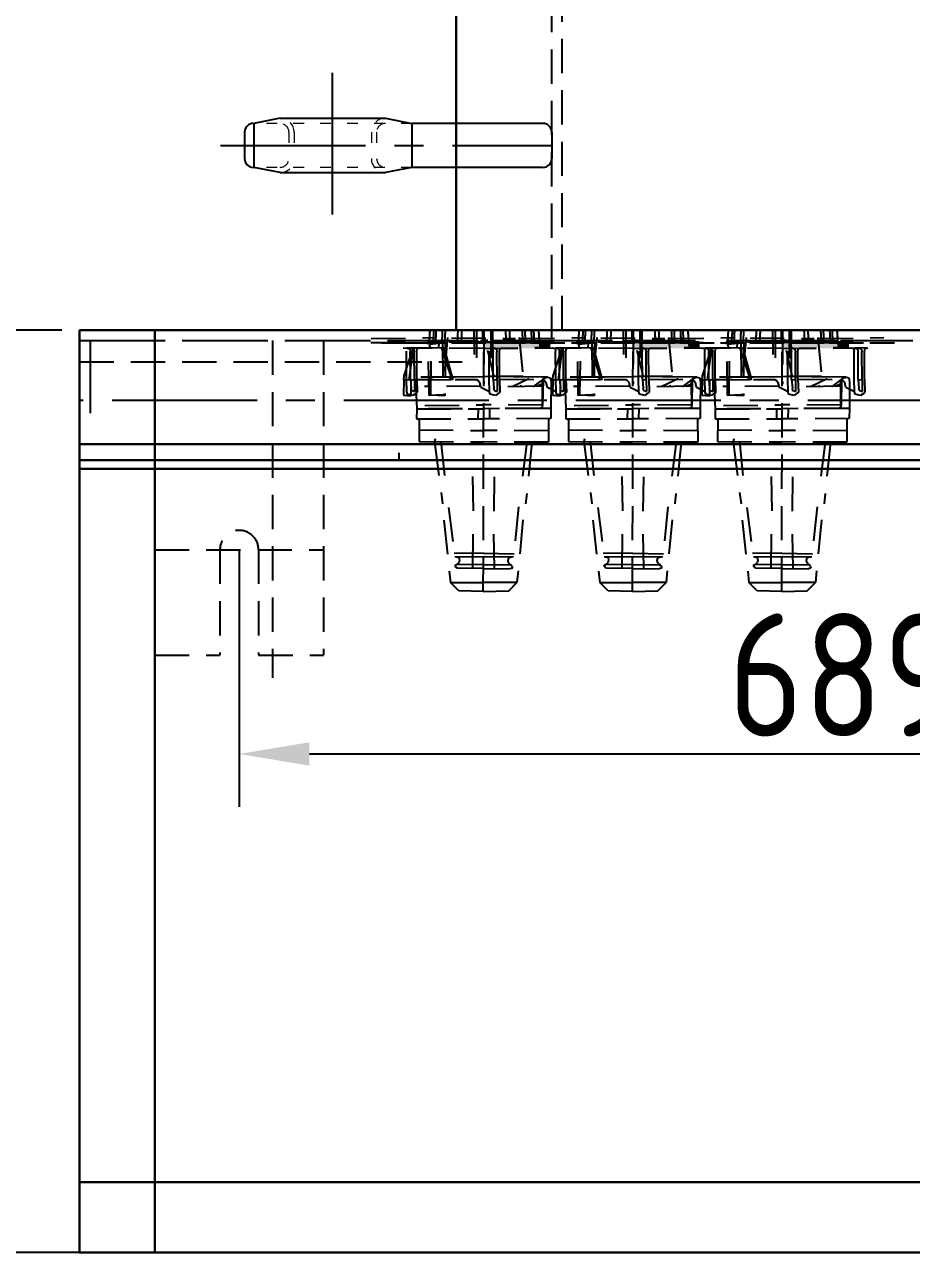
# Model space of a CAD drawing. Header units: millimetres. Extents: x 116956 to 138384, y -169944 to -162492.
# Drawn here: x 118093 to 118598, y -168899 to -168200 of the extents above; entities that cross this region are included whole.
import ezdxf

# ---------------------------------------------------------------- set-up
doc = ezdxf.new("R2010")
doc.units = ezdxf.units.MM
doc.header["$LTSCALE"] = 13
for name, pattern in [('ACAD_ISO03W100', [1.18, 0.47, -0.71]), ('CENTERX2', [101.6, 63.5, -12.7, 12.7, -12.7]), ('DASHED', [0.75, 0.5, -0.25]), ('HIDDEN', [9.525, 6.35, -3.175])]:
    doc.linetypes.add(name, pattern=pattern)
for name, color, linetype in [('1', 4, 'Continuous'), ('粗实线', 4, 'Continuous'), ('细实线', 2, 'Continuous'), ('虚线', 6, 'HIDDEN'), ('铁心虚线', 1, 'DASHED')]:
    doc.layers.add(name, color=color, linetype=linetype)
doc.layers.add('标注、文本', color=3, linetype='Continuous', lineweight=25)
doc.styles.get("Standard").update_dxf_attribs({"font": 'gbenor.shx', "bigfont": 'gbcbig.shx'})
doc.dimstyles.new('1-15', dxfattribs={"dimscale": 20, "dimtxt": 3.5, "dimasz": 2, "dimexe": 1.5, "dimexo": 0.5, "dimgap": 0.5, "dimtad": 1, "dimtoh": 1, "dimdec": 1, "dimdsep": 46, "dimtxsty": 'Standard', "dimcen": 2.5, "dimclrd": 3, "dimclre": 3, "dimclrt": 3, "dimadec": 0, "dimazin": 2, "dimtfac": 1, "dimtdec": 1, "dimtmove": 0, "dimatfit": 2, "dimfxl": 1, "dimarcsym": 0})

# ---------------------------------------------------------------- blocks, each defined once
blk = doc.blocks.new('*D1130')
at = {"layer": 'Defpoints', "color": 0, "transparency": 16777216}
for p in [(118026.6, -168373.74), (118123.94, -168373.74), (118123.94, -168898.74)]:
    blk.add_point(p, dxfattribs=at)
at = {"layer": '标注、文本', "color": 3, "lineweight": -2, "transparency": 16777216}
for p, q in [((118113.94, -168373.74), (117996.6, -168373.74)), ((118026.6, -168858.74), (118026.6, -168413.74)), ((118113.94, -168898.74), (117996.6, -168898.74))]:
    blk.add_line(p, q, dxfattribs=at)
at = {"layer": '标注、文本', "color": 3, "transparency": 16777216}
for points in [[(118019.94, -168413.74), (118033.27, -168413.74), (118026.6, -168373.74)], [(118019.94, -168858.74), (118033.27, -168858.74), (118026.6, -168898.74)]]:
    blk.add_solid(points, dxfattribs=at)
at = {"layer": '标注、文本', "color": 3, "transparency": 16777216, "insert": (117981.6, -168636.24), "char_height": 70, "attachment_point": 5, "rotation": 90}
blk.add_mtext('525', dxfattribs=at)
blk = doc.blocks.new('*D1135')
at = {"layer": 'Defpoints', "color": 0, "transparency": 16777216}
for p in [(118338.44, -167680.74), (117919.84, -168898.74), (118348.44, -168898.74)]:
    blk.add_point(p, dxfattribs=at)
at = {"layer": '标注、文本', "color": 3, "lineweight": -2, "transparency": 16777216}
for p, q in [((118328.44, -167680.74), (117889.84, -167680.74)), ((117919.84, -167720.74), (117919.84, -168858.74)), ((118338.44, -168898.74), (117889.84, -168898.74))]:
    blk.add_line(p, q, dxfattribs=at)
at = {"layer": '标注、文本', "color": 3, "transparency": 16777216}
for points in [[(117913.17, -167720.74), (117926.5, -167720.74), (117919.84, -167680.74)], [(117913.17, -168858.74), (117926.5, -168858.74), (117919.84, -168898.74)]]:
    blk.add_solid(points, dxfattribs=at)
at = {"layer": '标注、文本', "color": 3, "transparency": 16777216, "insert": (117874.84, -168289.74), "char_height": 70, "attachment_point": 5, "rotation": 90}
blk.add_mtext('1218', dxfattribs=at)
blk = doc.blocks.new('*D1137')
at = {"layer": 'Defpoints', "color": 0, "transparency": 16777216}
for p in [(118214.94, -168498.74), (118903.94, -168498.74), (118903.94, -168615.02)]:
    blk.add_point(p, dxfattribs=at)
at = {"layer": '标注、文本', "color": 3, "lineweight": -2, "transparency": 16777216}
for p, q in [((118214.94, -168508.74), (118214.94, -168645.02)), ((118903.94, -168508.74), (118903.94, -168645.02)), ((118254.94, -168615.02), (118863.94, -168615.02))]:
    blk.add_line(p, q, dxfattribs=at)
at = {"layer": '标注、文本', "color": 3, "transparency": 16777216}
for points in [[(118254.94, -168608.36), (118254.94, -168621.69), (118214.94, -168615.02)], [(118863.94, -168608.36), (118863.94, -168621.69), (118903.94, -168615.02)]]:
    blk.add_solid(points, dxfattribs=at)
at = {"layer": '标注、文本', "color": 3, "transparency": 16777216, "insert": (118559.44, -168570.02), "char_height": 70, "attachment_point": 5}
blk.add_mtext('689', dxfattribs=at)
blk = doc.blocks.new('*D1369')
at = {"layer": 'Defpoints', "color": 0, "transparency": 16777216}
for p in [(117747.18, -167477.74), (118473.94, -167477.74), (118123.94, -168898.74)]:
    blk.add_point(p, dxfattribs=at)
at = {"layer": '标注、文本', "color": 3, "lineweight": -2, "transparency": 16777216}
for p, q in [((118463.94, -167477.74), (117717.18, -167477.74)), ((117747.18, -168858.74), (117747.18, -167517.74)), ((118113.94, -168898.74), (117717.18, -168898.74))]:
    blk.add_line(p, q, dxfattribs=at)
at = {"layer": '标注、文本', "color": 3, "transparency": 16777216}
for points in [[(117740.52, -167517.74), (117753.85, -167517.74), (117747.18, -167477.74)], [(117740.52, -168858.74), (117753.85, -168858.74), (117747.18, -168898.74)]]:
    blk.add_solid(points, dxfattribs=at)
at = {"layer": '标注、文本', "color": 3, "transparency": 16777216, "insert": (117702.18, -168188.24), "char_height": 70, "attachment_point": 5, "rotation": 90}
blk.add_mtext('1421', dxfattribs=at)

msp = doc.modelspace()

# ---------------------------------------------------------------- hatches: boundary and pattern name
at = {"layer": '铁心虚线', "ltscale": 3}
h = msp.add_hatch(color=6, dxfattribs=at)
h.dxf.hatch_style = 2
h.paths.add_polyline_path([(118353.929, -168380.596), (118385.26, -168380.646), (118386.058, -168384.104)])
h = msp.add_hatch(color=6, dxfattribs=at)
h.dxf.hatch_style = 2
h.paths.add_polyline_path([(118353.929, -168380.596), (118354.727, -168384.054), (118386.058, -168384.104)])
h = msp.add_hatch(color=6, dxfattribs=at)
h.dxf.hatch_style = 2
h.paths.add_polyline_path([(118385.26, -168380.646), (118391.112, -168380.752), (118391.75, -168383.518)])
h = msp.add_hatch(color=6, dxfattribs=at)
h.dxf.hatch_style = 2
h.paths.add_polyline_path([(118385.26, -168380.646), (118386.058, -168384.104), (118391.75, -168383.518)])
h = msp.add_hatch(color=6, dxfattribs=at)
h.dxf.hatch_style = 2
h.paths.add_polyline_path([(118391.112, -168380.752), (118391.75, -168383.518), (118391.803, -168380.593)])
h = msp.add_hatch(color=6, dxfattribs=at)
h.dxf.hatch_style = 2
h.paths.add_polyline_path([(118438.929, -168380.596), (118470.26, -168380.646), (118471.058, -168384.104)])
h = msp.add_hatch(color=6, dxfattribs=at)
h.dxf.hatch_style = 2
h.paths.add_polyline_path([(118438.929, -168380.596), (118439.727, -168384.054), (118471.058, -168384.104)])
h = msp.add_hatch(color=6, dxfattribs=at)
h.dxf.hatch_style = 2
h.paths.add_polyline_path([(118470.26, -168380.646), (118476.112, -168380.752), (118476.75, -168383.518)])
h = msp.add_hatch(color=6, dxfattribs=at)
h.dxf.hatch_style = 2
h.paths.add_polyline_path([(118470.26, -168380.646), (118471.058, -168384.104), (118476.75, -168383.518)])
h = msp.add_hatch(color=6, dxfattribs=at)
h.dxf.hatch_style = 2
h.paths.add_polyline_path([(118476.112, -168380.752), (118476.75, -168383.518), (118476.803, -168380.593)])
h = msp.add_hatch(color=6, dxfattribs=at)
h.dxf.hatch_style = 2
h.paths.add_polyline_path([(118523.929, -168380.596), (118555.26, -168380.646), (118556.058, -168384.104)])
h = msp.add_hatch(color=6, dxfattribs=at)
h.dxf.hatch_style = 2
h.paths.add_polyline_path([(118523.929, -168380.596), (118524.727, -168384.054), (118556.058, -168384.104)])
h = msp.add_hatch(color=6, dxfattribs=at)
h.dxf.hatch_style = 2
h.paths.add_polyline_path([(118555.26, -168380.646), (118561.112, -168380.752), (118561.75, -168383.518)])
h = msp.add_hatch(color=6, dxfattribs=at)
h.dxf.hatch_style = 2
h.paths.add_polyline_path([(118555.26, -168380.646), (118556.058, -168384.104), (118561.75, -168383.518)])
h = msp.add_hatch(color=6, dxfattribs=at)
h.dxf.hatch_style = 2
h.paths.add_polyline_path([(118561.112, -168380.752), (118561.75, -168383.518), (118561.803, -168380.593)])

# ---------------------------------------------------------------- linework, layer by layer
at = {"layer": '1', "color": 1, "linetype": 'CENTERX2', "lineweight": -3, "ltscale": 0.1}
for p, q in [((118267.951, -168227.281), (118267.951, -168307.974)), ((118204.33, -168268.617), (118392.942, -168268.617)), ((119677.942, -168413.745), (118123.942, -168413.745))]:
    msp.add_line(p, q, dxfattribs=at)
at = {"layer": '标注、文本', "color": 2, "linetype": 'ACAD_ISO03W100', "lineweight": 18}
for p, q in [((118313.2, -168256.117), (118222.959, -168256.117)), ((118243.2, -168261.117), (118243.2, -168276.117)), ((118246.2, -168261.117), (118246.2, -168276.117)), ((118290.2, -168261.117), (118290.2, -168276.117)), ((118293.2, -168261.117), (118293.2, -168276.117)), ((118313.2, -168281.117), (118222.959, -168281.117))]:
    msp.add_line(p, q, dxfattribs=at)
at = {"layer": '标注、文本'}
for p, q in [((118238.2, -168253.117), (118223.2, -168256.117)), ((118223.2, -168256.117), (118223.2, -168281.117)), ((118238.2, -168253.117), (118298.2, -168253.117)), ((118298.2, -168253.117), (118313.2, -168256.117)), ((118387.942, -168256.117), (118313.2, -168256.117)), ((118313.2, -168256.117), (118313.2, -168281.117)), ((118217.959, -168261.117), (118217.959, -168276.117)), ((118392.942, -168261.117), (118392.942, -168276.117)), ((118238.2, -168284.117), (118223.2, -168281.117)), ((118313.2, -168281.117), (118298.2, -168284.117)), ((118387.942, -168281.117), (118313.2, -168281.117)), ((118238.2, -168284.117), (118298.2, -168284.117))]:
    msp.add_line(p, q, dxfattribs=at)
for centre, start, end in [((118222.959, -168261.117), 90, 180), ((118387.942, -168261.117), 0, 90), ((118222.959, -168276.117), 180, 270), ((118387.942, -168276.117), 270, 0)]:
    msp.add_arc(centre, 5, start, end, dxfattribs=at)
at = {"layer": '标注、文本', "color": 2, "linetype": 'ACAD_ISO03W100', "lineweight": 18}
for centre, radius, start, end in [((118238.2, -168261.117), 8, 0, 90), ((118238.2, -168261.117), 5, 0, 90), ((118298.2, -168261.117), 8, 90, 180), ((118298.2, -168261.117), 5, 90, 180), ((118238.2, -168276.117), 5, 270, 0), ((118238.2, -168276.117), 8, 270, 0), ((118298.2, -168276.117), 8, 180, 270), ((118298.2, -168276.117), 5, 180, 270)]:
    msp.add_arc(centre, radius, start, end, dxfattribs=at)
at = {"layer": '粗实线', "lineweight": 30}
for p, q in [((118338.442, -167680.745), (118338.442, -168373.745)), ((118123.942, -168373.745), (119683.942, -168373.745)), ((118123.942, -168373.745), (118123.942, -168438.745)), ((118123.942, -168373.745), (118123.942, -168898.745)), ((118166.942, -168373.745), (118166.942, -168898.745)), ((118123.942, -168438.745), (119677.942, -168438.745)), ((118123.942, -168858.745), (119683.942, -168858.745)), ((118123.942, -168898.745), (119683.942, -168898.745))]:
    msp.add_line(p, q, dxfattribs=at)
at = {"layer": '细实线', "color": 4, "lineweight": 30}
for p, q in [((118123.942, -168447.701), (119683.942, -168447.701)), ((118123.942, -168452.701), (119683.942, -168452.701))]:
    msp.add_line(p, q, dxfattribs=at)
at = {"layer": '虚线', "ltscale": 0.5}
for p, q in [((118123.942, -168379.745), (119677.942, -168379.745)), ((118129.942, -168379.745), (118129.942, -168438.745))]:
    msp.add_line(p, q, dxfattribs=at)
at = {"layer": '铁心虚线', "color": 6, "ltscale": 3}
for p, q in [((118392.942, -168379.745), (118392.942, -167737.745)), ((118398.942, -168373.745), (118398.942, -167737.745)), ((118353.942, -168522.625), (118354.258, -168373.745)), ((118438.942, -168522.625), (118439.258, -168373.745)), ((118523.942, -168522.625), (118524.258, -168373.745)), ((118123.942, -168379.745), (118392.794, -168379.745)), ((118166.942, -168379.745), (118166.942, -168558.745)), ((118233.942, -168379.745), (118233.942, -168571.745)), ((118262.942, -168379.745), (118262.942, -168558.745)), ((118123.942, -168391.745), (118341.942, -168391.745)), ((118305.902, -168443.701), (118305.902, -168447.701)), ((118166.942, -168498.745), (118262.942, -168498.745)), ((118203.942, -168498.745), (118203.942, -168558.745)), ((118214.942, -168498.745), (118214.942, -168558.745)), ((118225.942, -168498.745), (118225.942, -168558.745)), ((118166.942, -168558.745), (118203.942, -168558.745)), ((118225.942, -168558.745), (118262.942, -168558.745))]:
    msp.add_line(p, q, dxfattribs=at)
for points in [[(118323.42, -168373.745), (118323.129, -168379.695)], [(118348.982, -168387.565), (118348.823, -168373.745)], [(118350.118, -168373.745), (118350.153, -168389.48)], [(118358.203, -168373.745), (118358.238, -168389.798)], [(118359.302, -168388.096), (118359.459, -168373.745)], [(118385.4, -168373.745), (118385.792, -168379.795)], [(118408.42, -168373.745), (118408.129, -168379.695)], [(118433.982, -168387.565), (118433.823, -168373.745)], [(118435.118, -168373.745), (118435.153, -168389.48)], [(118443.203, -168373.745), (118443.238, -168389.798)], [(118444.302, -168388.096), (118444.459, -168373.745)], [(118470.4, -168373.745), (118470.792, -168379.795)], [(118493.42, -168373.745), (118493.129, -168379.695)], [(118518.982, -168387.565), (118518.823, -168373.745)], [(118520.118, -168373.745), (118520.153, -168389.48)], [(118528.203, -168373.745), (118528.238, -168389.798)], [(118529.302, -168388.096), (118529.459, -168373.745)], [(118555.4, -168373.745), (118555.792, -168379.795)], [(118295.951, -168380.913), (118333.134, -168381.069)], [(118311.951, -168380.913), (118349.134, -168381.069)], [(118353.929, -168380.596), (118322.597, -168380.546), (118323.129, -168379.695), (118354.46, -168379.745)], [(118328.613, -168383.569), (118328.826, -168381.335), (118323.134, -168381.921), (118323.613, -168383.995)], [(118333.661, -168377.992), (118331.536, -168400.333)], [(118353.929, -168380.596), (118385.26, -168380.646), (118385.792, -168379.795), (118354.46, -168379.745)], [(118354.035, -168384.213), (118391.75, -168383.518), (118391.803, -168380.593), (118353.929, -168380.596)], [(118358.397, -168381.021), (118386.803, -168381.019)], [(118374.461, -168378.041), (118376.644, -168400.116)], [(118380.951, -168380.913), (118418.134, -168381.069)], [(118438.929, -168380.596), (118407.597, -168380.546), (118408.129, -168379.695), (118439.46, -168379.745)], [(118413.613, -168383.569), (118413.826, -168381.335), (118408.134, -168381.921), (118408.613, -168383.995)], [(118418.661, -168377.992), (118416.536, -168400.333)], [(118438.929, -168380.596), (118470.26, -168380.646), (118470.792, -168379.795), (118439.46, -168379.745)], [(118439.035, -168384.213), (118476.75, -168383.518), (118476.803, -168380.593), (118438.929, -168380.596)], [(118443.397, -168381.021), (118471.803, -168381.019)], [(118459.461, -168378.041), (118461.644, -168400.116)], [(118465.951, -168380.913), (118503.134, -168381.069)], [(118465.951, -168380.913), (118503.134, -168381.069)], [(118523.929, -168380.596), (118492.597, -168380.546), (118493.129, -168379.695), (118524.46, -168379.745)], [(118498.613, -168383.569), (118498.826, -168381.335), (118493.134, -168381.921), (118493.613, -168383.995)], [(118503.661, -168377.992), (118501.536, -168400.333)], [(118523.929, -168380.596), (118555.26, -168380.646), (118555.792, -168379.795), (118524.46, -168379.745)], [(118524.035, -168384.213), (118561.75, -168383.518), (118561.803, -168380.593), (118523.929, -168380.596)], [(118528.397, -168381.021), (118556.803, -168381.019)], [(118544.461, -168378.041), (118546.644, -168400.116)], [(118550.951, -168380.913), (118588.134, -168381.069)], [(118308.293, -168383.89), (118310.527, -168384.103), (118312.07, -168384.475), (118312.389, -168385.858)], [(118308.609, -168401.985), (118308.821, -168399.75), (118313.927, -168384.004)], [(118317.761, -168383.89), (118310.527, -168384.103)], [(118354.035, -168384.213), (118313.927, -168384.004), (118311.535, -168402.038)], [(118312.602, -168383.624), (118314.304, -168384.688), (118314.623, -168386.071)], [(118316.006, -168385.752), (118316.378, -168384.209), (118317.761, -168383.89)], [(118330.156, -168383.942), (118335.211, -168399.527), (118334.998, -168401.761)], [(118331.539, -168383.622), (118336.062, -168400.059), (118336.541, -168402.134), (118334.307, -168401.921)], [(118354.035, -168384.213), (118393.293, -168383.89), (118394.835, -168384.263), (118395.155, -168385.646)], [(118357.652, -168384.107), (118359.195, -168384.479), (118359.514, -168385.862)], [(118359.727, -168383.628), (118361.429, -168384.691), (118361.749, -168386.074)], [(118363.132, -168385.755), (118363.504, -168384.212), (118364.887, -168383.893)], [(118393.293, -168383.89), (118395.527, -168384.103), (118397.07, -168384.475), (118397.389, -168385.858)], [(118393.293, -168383.89), (118395.527, -168384.103), (118397.07, -168384.475), (118397.389, -168385.858)], [(118393.609, -168401.985), (118393.821, -168399.75), (118398.927, -168384.004)], [(118402.761, -168383.89), (118395.527, -168384.103)], [(118402.761, -168383.89), (118395.527, -168384.103)], [(118439.035, -168384.213), (118398.927, -168384.004), (118396.535, -168402.038)], [(118397.602, -168383.624), (118399.304, -168384.688), (118399.623, -168386.071)], [(118397.602, -168383.624), (118399.304, -168384.688), (118399.623, -168386.071)], [(118401.006, -168385.752), (118401.378, -168384.209), (118402.761, -168383.89)], [(118401.006, -168385.752), (118401.378, -168384.209), (118402.761, -168383.89)], [(118415.156, -168383.942), (118420.211, -168399.527), (118419.998, -168401.761)], [(118416.539, -168383.622), (118421.062, -168400.059), (118421.541, -168402.134), (118419.307, -168401.921)], [(118439.035, -168384.213), (118478.293, -168383.89), (118479.835, -168384.263), (118480.155, -168385.646)], [(118442.652, -168384.107), (118444.195, -168384.479), (118444.514, -168385.862)], [(118444.727, -168383.628), (118446.429, -168384.691), (118446.749, -168386.074)], [(118448.132, -168385.755), (118448.504, -168384.212), (118449.887, -168383.893)], [(118478.293, -168383.89), (118480.527, -168384.103), (118482.07, -168384.475), (118482.389, -168385.858)], [(118478.293, -168383.89), (118480.527, -168384.103), (118482.07, -168384.475), (118482.389, -168385.858)], [(118478.609, -168401.985), (118478.821, -168399.75), (118483.927, -168384.004)], [(118487.761, -168383.89), (118480.527, -168384.103)], [(118487.761, -168383.89), (118480.527, -168384.103)], [(118524.035, -168384.213), (118483.927, -168384.004), (118481.535, -168402.038)], [(118482.602, -168383.624), (118484.304, -168384.688), (118484.623, -168386.071)], [(118482.602, -168383.624), (118484.304, -168384.688), (118484.623, -168386.071)], [(118486.006, -168385.752), (118486.378, -168384.209), (118487.761, -168383.89)], [(118486.006, -168385.752), (118486.378, -168384.209), (118487.761, -168383.89)], [(118500.156, -168383.942), (118505.211, -168399.527), (118504.998, -168401.761)], [(118501.539, -168383.622), (118506.062, -168400.059), (118506.541, -168402.134), (118504.307, -168401.921)], [(118524.035, -168384.213), (118563.293, -168383.89), (118564.835, -168384.263), (118565.155, -168385.646)], [(118527.652, -168384.107), (118529.195, -168384.479), (118529.514, -168385.862)], [(118529.727, -168383.628), (118531.429, -168384.691), (118531.749, -168386.074)], [(118533.132, -168385.755), (118533.504, -168384.212), (118534.887, -168383.893)], [(118563.293, -168383.89), (118565.527, -168384.103), (118567.07, -168384.475), (118567.389, -168385.858)], [(118572.761, -168383.89), (118565.527, -168384.103)], [(118567.602, -168383.624), (118569.304, -168384.688), (118569.623, -168386.071)], [(118571.006, -168385.752), (118571.378, -168384.209), (118572.761, -168383.89)], [(118308.609, -168401.985), (118308.45, -168410.762), (118312.918, -168411.187), (118312.918, -168401.718)], [(118308.609, -168401.985), (118350.101, -168401.874), (118350.952, -168402.406), (118351.963, -168403.63)], [(118315.311, -168402.622), (118316.058, -168418.474), (118315.952, -168424.326), (118353.826, -168424.322)], [(118316.061, -168401.763), (118316.274, -168408.998)], [(118331.536, -168400.333), (118354.09, -168400.225)], [(118387.443, -168402.722), (118388.507, -168401.02), (118390.581, -168400.541), (118392.124, -168400.913), (118392.603, -168402.987), (118392.498, -168418.307), (118392.392, -168424.159), (118353.826, -168424.322)], [(118363.186, -168401.767), (118387.975, -168401.871), (118387.71, -168416.499), (118387.338, -168418.042), (118385.955, -168418.361), (118353.932, -168418.471)], [(118359.569, -168401.873), (118361.803, -168402.086)], [(118359.569, -168401.873), (118361.803, -168402.086)], [(118363.186, -168401.767), (118387.975, -168401.871), (118388.826, -168402.403), (118389.837, -168403.626)], [(118363.186, -168401.767), (118363.4, -168409.001)], [(118387.762, -168404.105), (118387.975, -168401.871), (118387.39, -168405.648), (118363.453, -168406.075)], [(118393.609, -168401.985), (118393.45, -168410.762), (118397.918, -168411.187), (118397.918, -168401.718)], [(118393.609, -168401.985), (118435.101, -168401.874), (118435.952, -168402.406), (118436.963, -168403.63)], [(118400.311, -168402.622), (118401.058, -168418.474), (118400.952, -168424.326), (118438.826, -168424.322)], [(118401.061, -168401.763), (118401.274, -168408.998)], [(118401.061, -168401.763), (118401.274, -168408.998)], [(118416.536, -168400.333), (118439.09, -168400.225)], [(118472.443, -168402.722), (118473.507, -168401.02), (118475.581, -168400.541), (118477.124, -168400.913), (118477.603, -168402.987), (118477.498, -168418.307), (118477.392, -168424.159), (118438.826, -168424.322)], [(118448.186, -168401.767), (118472.975, -168401.871), (118472.71, -168416.499), (118472.338, -168418.042), (118470.955, -168418.361), (118438.932, -168418.471)], [(118444.569, -168401.873), (118446.803, -168402.086)], [(118444.569, -168401.873), (118446.803, -168402.086)], [(118448.186, -168401.767), (118472.975, -168401.871), (118473.826, -168402.403), (118474.837, -168403.626)], [(118448.186, -168401.767), (118448.4, -168409.001)], [(118472.762, -168404.105), (118472.975, -168401.871), (118472.39, -168405.648), (118448.453, -168406.075)], [(118478.609, -168401.985), (118478.45, -168410.762), (118482.918, -168411.187), (118482.918, -168401.718)], [(118478.609, -168401.985), (118520.101, -168401.874), (118520.952, -168402.406), (118521.963, -168403.63)], [(118485.311, -168402.622), (118486.058, -168418.474), (118485.952, -168424.326), (118523.826, -168424.322)], [(118486.061, -168401.763), (118486.274, -168408.998)], [(118486.061, -168401.763), (118486.274, -168408.998)], [(118501.536, -168400.333), (118524.09, -168400.225)], [(118557.443, -168402.722), (118558.507, -168401.02), (118560.581, -168400.541), (118562.124, -168400.913), (118562.603, -168402.987), (118562.498, -168418.307), (118562.392, -168424.159), (118523.826, -168424.322)], [(118533.186, -168401.767), (118557.975, -168401.871), (118557.71, -168416.499), (118557.338, -168418.042), (118555.955, -168418.361), (118523.932, -168418.471)], [(118529.569, -168401.873), (118531.803, -168402.086)], [(118529.569, -168401.873), (118531.803, -168402.086)], [(118533.186, -168401.767), (118557.975, -168401.871), (118558.826, -168402.403), (118559.837, -168403.626)], [(118533.186, -168401.767), (118533.4, -168409.001)], [(118557.762, -168404.105), (118557.975, -168401.871), (118557.39, -168405.648), (118533.453, -168406.075)], [(118571.061, -168401.763), (118571.274, -168408.998)], [(118313.828, -168411.019), (118312.285, -168410.647), (118310.742, -168410.275), (118310.423, -168408.892)], [(118314.732, -168408.625), (118313.189, -168408.253), (118312.87, -168406.87)], [(118316.274, -168408.998), (118315.742, -168409.849), (118313.828, -168411.019)], [(118352.441, -168405.704), (118320.418, -168405.813)], [(118357.548, -168408.895), (118352.601, -168406.396), (118351.963, -168403.63)], [(118360.953, -168411.023), (118359.41, -168410.651), (118357.868, -168410.278), (118357.548, -168408.895)], [(118361.857, -168408.629), (118360.314, -168408.257), (118359.995, -168406.874)], [(118363.4, -168409.001), (118362.176, -168410.012), (118360.953, -168411.023)], [(118395.423, -168408.892), (118390.476, -168406.392), (118389.837, -168403.626)], [(118398.828, -168411.019), (118397.285, -168410.647), (118395.742, -168410.275), (118395.423, -168408.892)], [(118398.828, -168411.019), (118397.285, -168410.647), (118395.742, -168410.275), (118395.423, -168408.892)], [(118399.732, -168408.625), (118398.189, -168408.253), (118397.87, -168406.87)], [(118399.732, -168408.625), (118398.189, -168408.253), (118397.87, -168406.87)], [(118401.274, -168408.998), (118400.742, -168409.849), (118398.828, -168411.019)], [(118401.274, -168408.998), (118400.742, -168409.849), (118398.828, -168411.019)], [(118437.441, -168405.704), (118405.418, -168405.813)], [(118442.548, -168408.895), (118437.601, -168406.396), (118436.963, -168403.63)], [(118445.953, -168411.023), (118444.41, -168410.651), (118442.868, -168410.278), (118442.548, -168408.895)], [(118446.857, -168408.629), (118445.314, -168408.257), (118444.995, -168406.874)], [(118448.4, -168409.001), (118447.176, -168410.012), (118445.953, -168411.023)], [(118480.423, -168408.892), (118475.476, -168406.392), (118474.837, -168403.626)], [(118483.828, -168411.019), (118482.285, -168410.647), (118480.742, -168410.275), (118480.423, -168408.892)], [(118483.828, -168411.019), (118482.285, -168410.647), (118480.742, -168410.275), (118480.423, -168408.892)], [(118484.732, -168408.625), (118483.189, -168408.253), (118482.87, -168406.87)], [(118484.732, -168408.625), (118483.189, -168408.253), (118482.87, -168406.87)], [(118486.274, -168408.998), (118485.742, -168409.849), (118483.828, -168411.019)], [(118486.274, -168408.998), (118485.742, -168409.849), (118483.828, -168411.019)], [(118522.441, -168405.704), (118490.418, -168405.813)], [(118527.548, -168408.895), (118522.601, -168406.396), (118521.963, -168403.63)], [(118530.953, -168411.023), (118529.41, -168410.651), (118527.868, -168410.278), (118527.548, -168408.895)], [(118531.857, -168408.629), (118530.314, -168408.257), (118529.995, -168406.874)], [(118533.4, -168409.001), (118532.176, -168410.012), (118530.953, -168411.023)], [(118565.423, -168408.892), (118560.476, -168406.392), (118559.837, -168403.626)], [(118568.828, -168411.019), (118567.285, -168410.647), (118565.742, -168410.275), (118565.423, -168408.892)], [(118569.732, -168408.625), (118568.189, -168408.253), (118567.87, -168406.87)], [(118571.274, -168408.998), (118570.742, -168409.849), (118568.828, -168411.019)], [(118315.952, -168424.326), (118317.494, -168424.698), (118317.442, -168437.092), (118353.934, -168437.408)], [(118317.389, -168430.549), (118353.88, -168430.865)], [(118391.009, -168424.478), (118391.117, -168437.564), (118353.934, -168437.408)], [(118400.952, -168424.326), (118402.494, -168424.698), (118402.442, -168437.092), (118438.934, -168437.408)], [(118402.389, -168430.549), (118438.88, -168430.865)], [(118476.009, -168424.478), (118476.117, -168437.564), (118438.934, -168437.408)], [(118485.952, -168424.326), (118487.494, -168424.698), (118487.442, -168437.092), (118523.934, -168437.408)], [(118487.389, -168430.549), (118523.88, -168430.865)], [(118561.009, -168424.478), (118561.117, -168437.564), (118523.934, -168437.408)], [(118326.592, -168435.708), (118326.22, -168437.251), (118330.744, -168472.625)], [(118381.648, -168437.565), (118378.087, -168472.62)], [(118411.592, -168435.708), (118411.22, -168437.251), (118415.744, -168472.625)], [(118466.648, -168437.565), (118463.087, -168472.62)], [(118496.592, -168435.708), (118496.22, -168437.251), (118500.744, -168472.625)], [(118551.648, -168437.565), (118548.087, -168472.62)], [(118348.405, -168476.56), (118347.978, -168452.622)], [(118360.108, -168476.771), (118360.372, -168452.674)], [(118433.405, -168476.56), (118432.978, -168452.622)], [(118445.108, -168476.771), (118445.372, -168452.674)], [(118518.405, -168476.56), (118517.978, -168452.622)], [(118530.108, -168476.771), (118530.372, -168452.674)], [(118334.149, -168474.752), (118337.769, -168503.051)], [(118374.098, -168474.27), (118371.175, -168502.623)], [(118419.149, -168474.752), (118422.769, -168503.051)], [(118459.098, -168474.27), (118456.175, -168502.623)], [(118504.149, -168474.752), (118507.769, -168503.051)], [(118544.098, -168474.27), (118541.175, -168502.623)], [(118331.437, -168481.934), (118335.27, -168517.467), (118354.207, -168517.466)], [(118347.983, -168509.434), (118348.247, -168485.337)], [(118376.546, -168481.717), (118373.145, -168517.464), (118354.207, -168517.466)], [(118360.377, -168509.486), (118359.949, -168485.548)], [(118416.437, -168481.934), (118420.27, -168517.467), (118439.207, -168517.466)], [(118432.983, -168509.434), (118433.247, -168485.337)], [(118461.546, -168481.717), (118458.145, -168517.464), (118439.207, -168517.466)], [(118445.377, -168509.486), (118444.949, -168485.548)], [(118501.437, -168481.934), (118505.27, -168517.467), (118524.207, -168517.466)], [(118517.983, -168509.434), (118518.247, -168485.337)], [(118546.546, -168481.717), (118543.145, -168517.464), (118524.207, -168517.466)], [(118530.377, -168509.486), (118529.949, -168485.548)], [(118338.195, -168508.052), (118338.035, -168507.36), (118338.727, -168507.2)], [(118338.46, -168502.892), (118340.003, -168503.264), (118340.322, -168504.647), (118339.95, -168506.19), (118338.727, -168507.2)], [(118369.367, -168507.41), (118368.356, -168506.187), (118368.037, -168504.804), (118368.409, -168503.261), (118370.484, -168502.782)], [(118369.367, -168507.41), (118370.218, -168507.942), (118370.378, -168508.634)], [(118423.195, -168508.052), (118423.035, -168507.36), (118423.727, -168507.2)], [(118423.46, -168502.892), (118425.003, -168503.264), (118425.322, -168504.647), (118424.95, -168506.19), (118423.727, -168507.2)], [(118454.367, -168507.41), (118453.356, -168506.187), (118453.037, -168504.804), (118453.409, -168503.261), (118455.484, -168502.782)], [(118454.367, -168507.41), (118455.218, -168507.942), (118455.378, -168508.634)], [(118508.195, -168508.052), (118508.035, -168507.36), (118508.727, -168507.2)], [(118508.46, -168502.892), (118510.003, -168503.264), (118510.322, -168504.647), (118509.95, -168506.19), (118508.727, -168507.2)], [(118539.367, -168507.41), (118538.356, -168506.187), (118538.037, -168504.804), (118538.409, -168503.261), (118540.484, -168502.782)], [(118539.367, -168507.41), (118540.218, -168507.942), (118540.378, -168508.634)], [(118354.526, -168509.38), (118339.206, -168509.275), (118338.355, -168508.743), (118338.195, -168508.052)], [(118370.378, -168508.634), (118370.537, -168509.325), (118369.154, -168509.645)], [(118439.526, -168509.38), (118424.206, -168509.275), (118423.355, -168508.743), (118423.195, -168508.052)], [(118455.378, -168508.634), (118455.537, -168509.325), (118454.154, -168509.645)], [(118524.526, -168509.38), (118509.206, -168509.275), (118508.355, -168508.743), (118508.195, -168508.052)], [(118540.378, -168508.634), (118540.537, -168509.325), (118539.154, -168509.645)], [(118353.942, -168522.625), (118340.005, -168522.201), (118335.27, -168517.467)], [(118353.942, -168522.625), (118368.411, -168522.199), (118373.145, -168517.464)], [(118438.942, -168522.625), (118425.005, -168522.201), (118420.27, -168517.467)], [(118438.942, -168522.625), (118453.411, -168522.199), (118458.145, -168517.464)], [(118523.942, -168522.625), (118510.005, -168522.201), (118505.27, -168517.467)], [(118523.942, -168522.625), (118538.411, -168522.199), (118543.145, -168517.464)]]:
    msp.add_lwpolyline(points, dxfattribs=at)
for points in [[(118330.683, -168380.864), (118331.005, -168410.653), (118323.079, -168411.026), (118322.597, -168380.546)], [(118332.283, -168380.537), (118332.073, -168411.177), (118323.988, -168410.859), (118324.357, -168380.91)], [(118415.683, -168380.864), (118416.005, -168410.653), (118408.079, -168411.026), (118407.597, -168380.546)], [(118417.283, -168380.537), (118417.073, -168411.177), (118408.988, -168410.859), (118409.357, -168380.91)], [(118500.683, -168380.864), (118501.005, -168410.653), (118493.079, -168411.026), (118492.597, -168380.546)], [(118502.283, -168380.537), (118502.073, -168411.177), (118493.988, -168410.859), (118494.357, -168380.91)]]:
    msp.add_lwpolyline(points, close=True, dxfattribs=at)
msp.add_arc((118214.942, -168498.745), 11, 0, 180, dxfattribs=at)
for points in [[(118323.42, -168373.745), (118323.245, -168377.321), (118323.129, -168379.695), (118323.129, -168379.695)], [(118325.74, -168373.745), (118325.514, -168377.445), (118325.363, -168379.907), (118325.363, -168379.907)], [(118327.032, -168373.745), (118326.86, -168377.262), (118326.746, -168379.588), (118326.746, -168379.588)], [(118330.644, -168373.745), (118330.475, -168377.202), (118330.363, -168379.481), (118330.363, -168379.481)], [(118332.28, -168373.745), (118332.055, -168377.415), (118331.906, -168379.853), (118331.906, -168379.853)], [(118339.429, -168373.745), (118339.255, -168377.291), (118339.14, -168379.64), (118339.14, -168379.64)], [(118341.644, -168373.745), (118341.482, -168377.414), (118341.375, -168379.853), (118341.375, -168379.853)], [(118353.769, -168379.905), (118353.769, -168379.905), (118353.769, -168377.151), (118353.768, -168373.745)], [(118354.307, -168373.745), (118354.322, -168383.01), (118354.356, -168404.534), (118354.356, -168404.534)], [(118354.46, -168379.745), (118354.46, -168379.745), (118354.46, -168377.077), (118354.46, -168373.745)], [(118366.57, -168373.745), (118366.741, -168377.382), (118366.855, -168379.797), (118366.855, -168379.797)], [(118368.794, -168373.745), (118368.971, -168377.5), (118369.089, -168380.01), (118369.089, -168380.01)], [(118376.038, -168373.745), (118376.21, -168377.382), (118376.323, -168379.796), (118376.323, -168379.796)], [(118377.564, -168373.745), (118377.745, -168377.588), (118377.866, -168380.168), (118377.866, -168380.168)], [(118381.186, -168373.745), (118381.364, -168377.529), (118381.483, -168380.062), (118381.483, -168380.062)], [(118382.584, -168373.745), (118382.754, -168377.352), (118382.866, -168379.742), (118382.866, -168379.742)], [(118385.4, -168373.745), (118385.636, -168377.38), (118385.792, -168379.795), (118385.792, -168379.795)], [(118408.42, -168373.745), (118408.245, -168377.321), (118408.129, -168379.695), (118408.129, -168379.695)], [(118410.74, -168373.745), (118410.514, -168377.445), (118410.363, -168379.907), (118410.363, -168379.907)], [(118412.032, -168373.745), (118411.86, -168377.262), (118411.746, -168379.588), (118411.746, -168379.588)], [(118415.644, -168373.745), (118415.475, -168377.202), (118415.363, -168379.481), (118415.363, -168379.481)], [(118417.28, -168373.745), (118417.055, -168377.415), (118416.906, -168379.853), (118416.906, -168379.853)], [(118424.429, -168373.745), (118424.255, -168377.291), (118424.14, -168379.64), (118424.14, -168379.64)], [(118426.644, -168373.745), (118426.482, -168377.414), (118426.375, -168379.853), (118426.375, -168379.853)], [(118438.769, -168379.905), (118438.769, -168379.905), (118438.769, -168377.151), (118438.768, -168373.745)], [(118439.307, -168373.745), (118439.322, -168383.01), (118439.356, -168404.534), (118439.356, -168404.534)], [(118439.46, -168379.745), (118439.46, -168379.745), (118439.46, -168377.077), (118439.46, -168373.745)], [(118451.57, -168373.745), (118451.741, -168377.382), (118451.855, -168379.797), (118451.855, -168379.797)], [(118453.794, -168373.745), (118453.971, -168377.5), (118454.089, -168380.01), (118454.089, -168380.01)], [(118461.038, -168373.745), (118461.21, -168377.382), (118461.323, -168379.796), (118461.323, -168379.796)], [(118462.564, -168373.745), (118462.745, -168377.588), (118462.866, -168380.168), (118462.866, -168380.168)], [(118466.186, -168373.745), (118466.364, -168377.529), (118466.483, -168380.062), (118466.483, -168380.062)], [(118467.584, -168373.745), (118467.754, -168377.352), (118467.866, -168379.742), (118467.866, -168379.742)], [(118470.4, -168373.745), (118470.636, -168377.38), (118470.792, -168379.795), (118470.792, -168379.795)], [(118493.42, -168373.745), (118493.245, -168377.321), (118493.129, -168379.695), (118493.129, -168379.695)], [(118495.74, -168373.745), (118495.514, -168377.445), (118495.363, -168379.907), (118495.363, -168379.907)], [(118497.032, -168373.745), (118496.86, -168377.262), (118496.746, -168379.588), (118496.746, -168379.588)], [(118500.644, -168373.745), (118500.475, -168377.202), (118500.363, -168379.481), (118500.363, -168379.481)], [(118502.28, -168373.745), (118502.055, -168377.415), (118501.906, -168379.853), (118501.906, -168379.853)], [(118509.429, -168373.745), (118509.255, -168377.291), (118509.14, -168379.64), (118509.14, -168379.64)], [(118511.644, -168373.745), (118511.482, -168377.414), (118511.375, -168379.853), (118511.375, -168379.853)], [(118523.769, -168379.905), (118523.769, -168379.905), (118523.769, -168377.151), (118523.768, -168373.745)], [(118524.307, -168373.745), (118524.322, -168383.01), (118524.356, -168404.534), (118524.356, -168404.534)], [(118524.46, -168379.745), (118524.46, -168379.745), (118524.46, -168377.077), (118524.46, -168373.745)], [(118536.57, -168373.745), (118536.741, -168377.382), (118536.855, -168379.797), (118536.855, -168379.797)], [(118538.794, -168373.745), (118538.971, -168377.5), (118539.089, -168380.01), (118539.089, -168380.01)], [(118546.038, -168373.745), (118546.21, -168377.382), (118546.323, -168379.796), (118546.323, -168379.796)], [(118547.564, -168373.745), (118547.745, -168377.588), (118547.866, -168380.168), (118547.866, -168380.168)], [(118551.186, -168373.745), (118551.364, -168377.529), (118551.483, -168380.062), (118551.483, -168380.062)], [(118552.584, -168373.745), (118552.754, -168377.352), (118552.866, -168379.742), (118552.866, -168379.742)], [(118555.4, -168373.745), (118555.636, -168377.38), (118555.792, -168379.795), (118555.792, -168379.795)], [(118289.882, -168380.815), (118289.882, -168380.815), (118327.065, -168380.971), (118327.065, -168380.971)], [(118290.095, -168378.581), (118290.095, -168378.581), (118327.118, -168378.045), (118327.118, -168378.045)], [(118335.842, -168381.13), (118335.842, -168381.13), (118372.174, -168380.754), (118372.174, -168380.754)], [(118335.895, -168378.204), (118335.895, -168378.204), (118372.387, -168378.52), (118372.387, -168378.52)], [(118374.882, -168380.815), (118374.882, -168380.815), (118412.065, -168380.971), (118412.065, -168380.971)], [(118374.882, -168380.815), (118374.882, -168380.815), (118412.065, -168380.971), (118412.065, -168380.971)], [(118375.095, -168378.581), (118375.095, -168378.581), (118412.118, -168378.045), (118412.118, -168378.045)], [(118375.095, -168378.581), (118375.095, -168378.581), (118412.118, -168378.045), (118412.118, -168378.045)], [(118420.842, -168381.13), (118420.842, -168381.13), (118457.174, -168380.754), (118457.174, -168380.754)], [(118420.895, -168378.204), (118420.895, -168378.204), (118457.387, -168378.52), (118457.387, -168378.52)], [(118459.882, -168380.815), (118459.882, -168380.815), (118497.065, -168380.971), (118497.065, -168380.971)], [(118459.882, -168380.815), (118459.882, -168380.815), (118497.065, -168380.971), (118497.065, -168380.971)], [(118460.095, -168378.581), (118460.095, -168378.581), (118497.118, -168378.045), (118497.118, -168378.045)], [(118460.095, -168378.581), (118460.095, -168378.581), (118497.118, -168378.045), (118497.118, -168378.045)], [(118505.842, -168381.13), (118505.842, -168381.13), (118542.174, -168380.754), (118542.174, -168380.754)], [(118505.895, -168378.204), (118505.895, -168378.204), (118542.387, -168378.52), (118542.387, -168378.52)], [(118544.882, -168380.815), (118544.882, -168380.815), (118582.065, -168380.971), (118582.065, -168380.971)], [(118545.095, -168378.581), (118545.095, -168378.581), (118582.118, -168378.045), (118582.118, -168378.045)], [(118310.209, -168401.657), (118310.209, -168401.657), (118310.155, -168385.646), (118310.155, -168385.646)], [(118312.444, -168401.87), (118312.444, -168401.87), (118312.389, -168385.858), (118312.389, -168385.858)], [(118314.678, -168402.082), (118314.678, -168402.082), (118314.623, -168386.071), (118314.623, -168386.071)], [(118316.061, -168401.763), (118316.061, -168401.763), (118316.006, -168385.752), (118316.006, -168385.752)], [(118317.761, -168383.89), (118317.761, -168383.89), (118331.539, -168383.622), (118331.539, -168383.622)], [(118356.429, -168385.117), (118356.429, -168385.117), (118359.941, -168400.331), (118359.941, -168400.331)], [(118357.335, -168401.661), (118357.335, -168401.661), (118357.28, -168385.649), (118357.28, -168385.649)], [(118359.569, -168401.873), (118359.569, -168401.873), (118359.514, -168385.862), (118359.514, -168385.862)], [(118361.803, -168402.086), (118361.803, -168402.086), (118361.749, -168386.074), (118361.749, -168386.074)], [(118363.186, -168401.767), (118363.186, -168401.767), (118363.132, -168385.755), (118363.132, -168385.755)], [(118395.209, -168401.657), (118395.209, -168401.657), (118395.155, -168385.646), (118395.155, -168385.646)], [(118395.209, -168401.657), (118395.209, -168401.657), (118395.155, -168385.646), (118395.155, -168385.646)], [(118397.444, -168401.87), (118397.444, -168401.87), (118397.389, -168385.858), (118397.389, -168385.858)], [(118397.444, -168401.87), (118397.444, -168401.87), (118397.389, -168385.858), (118397.389, -168385.858)], [(118399.678, -168402.082), (118399.678, -168402.082), (118399.623, -168386.071), (118399.623, -168386.071)], [(118399.678, -168402.082), (118399.678, -168402.082), (118399.623, -168386.071), (118399.623, -168386.071)], [(118401.061, -168401.763), (118401.061, -168401.763), (118401.006, -168385.752), (118401.006, -168385.752)], [(118401.061, -168401.763), (118401.061, -168401.763), (118401.006, -168385.752), (118401.006, -168385.752)], [(118402.761, -168383.89), (118402.761, -168383.89), (118416.539, -168383.622), (118416.539, -168383.622)], [(118441.429, -168385.117), (118441.429, -168385.117), (118444.941, -168400.331), (118444.941, -168400.331)], [(118442.335, -168401.661), (118442.335, -168401.661), (118442.28, -168385.649), (118442.28, -168385.649)], [(118444.569, -168401.873), (118444.569, -168401.873), (118444.514, -168385.862), (118444.514, -168385.862)], [(118446.803, -168402.086), (118446.803, -168402.086), (118446.749, -168386.074), (118446.749, -168386.074)], [(118448.186, -168401.767), (118448.186, -168401.767), (118448.132, -168385.755), (118448.132, -168385.755)], [(118480.209, -168401.657), (118480.209, -168401.657), (118480.155, -168385.646), (118480.155, -168385.646)], [(118480.209, -168401.657), (118480.209, -168401.657), (118480.155, -168385.646), (118480.155, -168385.646)], [(118482.444, -168401.87), (118482.444, -168401.87), (118482.389, -168385.858), (118482.389, -168385.858)], [(118482.444, -168401.87), (118482.444, -168401.87), (118482.389, -168385.858), (118482.389, -168385.858)], [(118484.678, -168402.082), (118484.678, -168402.082), (118484.623, -168386.071), (118484.623, -168386.071)], [(118484.678, -168402.082), (118484.678, -168402.082), (118484.623, -168386.071), (118484.623, -168386.071)], [(118486.061, -168401.763), (118486.061, -168401.763), (118486.006, -168385.752), (118486.006, -168385.752)], [(118486.061, -168401.763), (118486.061, -168401.763), (118486.006, -168385.752), (118486.006, -168385.752)], [(118487.761, -168383.89), (118487.761, -168383.89), (118501.539, -168383.622), (118501.539, -168383.622)], [(118526.429, -168385.117), (118526.429, -168385.117), (118529.941, -168400.331), (118529.941, -168400.331)], [(118527.335, -168401.661), (118527.335, -168401.661), (118527.28, -168385.649), (118527.28, -168385.649)], [(118529.569, -168401.873), (118529.569, -168401.873), (118529.514, -168385.862), (118529.514, -168385.862)], [(118531.803, -168402.086), (118531.803, -168402.086), (118531.749, -168386.074), (118531.749, -168386.074)], [(118533.186, -168401.767), (118533.186, -168401.767), (118533.132, -168385.755), (118533.132, -168385.755)], [(118565.209, -168401.657), (118565.209, -168401.657), (118565.155, -168385.646), (118565.155, -168385.646)], [(118567.444, -168401.87), (118567.444, -168401.87), (118567.389, -168385.858), (118567.389, -168385.858)], [(118569.678, -168402.082), (118569.678, -168402.082), (118569.623, -168386.071), (118569.623, -168386.071)], [(118571.061, -168401.763), (118571.061, -168401.763), (118571.006, -168385.752), (118571.006, -168385.752)], [(118310.423, -168408.892), (118310.423, -168408.892), (118310.209, -168401.657), (118310.209, -168401.657)], [(118312.444, -168401.87), (118312.444, -168401.87), (118314.678, -168402.082), (118314.678, -168402.082)], [(118312.444, -168401.87), (118312.444, -168401.87), (118312.87, -168406.87), (118312.87, -168406.87)], [(118314.678, -168402.082), (118314.678, -168402.082), (118314.732, -168408.625), (118314.732, -168408.625)], [(118316.061, -168401.763), (118316.061, -168401.763), (118336.541, -168402.134), (118336.541, -168402.134)], [(118318.45, -168400.441), (118318.45, -168400.441), (118354.09, -168400.225), (118354.09, -168400.225)], [(118376.644, -168400.116), (118376.644, -168400.116), (118354.09, -168400.225), (118354.09, -168400.225)], [(118390.581, -168400.541), (118390.581, -168400.541), (118354.09, -168400.225), (118354.09, -168400.225)], [(118357.548, -168408.895), (118357.548, -168408.895), (118357.335, -168401.661), (118357.335, -168401.661)], [(118359.569, -168401.873), (118359.569, -168401.873), (118359.995, -168406.874), (118359.995, -168406.874)], [(118361.803, -168402.086), (118361.803, -168402.086), (118361.857, -168408.629), (118361.857, -168408.629)], [(118379.889, -168401.552), (118379.889, -168401.552), (118370.687, -168405.862), (118370.687, -168405.862)], [(118382.39, -168406.074), (118382.39, -168406.074), (118387.975, -168401.871), (118387.975, -168401.871)], [(118387.443, -168402.722), (118387.443, -168402.722), (118387.498, -168418.733), (118387.498, -168418.733)], [(118390.581, -168400.541), (118390.581, -168400.541), (118389.89, -168400.7), (118389.89, -168400.7)], [(118395.423, -168408.892), (118395.423, -168408.892), (118395.209, -168401.657), (118395.209, -168401.657)], [(118395.423, -168408.892), (118395.423, -168408.892), (118395.209, -168401.657), (118395.209, -168401.657)], [(118397.444, -168401.87), (118397.444, -168401.87), (118399.678, -168402.082), (118399.678, -168402.082)], [(118397.444, -168401.87), (118397.444, -168401.87), (118397.87, -168406.87), (118397.87, -168406.87)], [(118397.444, -168401.87), (118397.444, -168401.87), (118399.678, -168402.082), (118399.678, -168402.082)], [(118397.444, -168401.87), (118397.444, -168401.87), (118397.87, -168406.87), (118397.87, -168406.87)], [(118399.678, -168402.082), (118399.678, -168402.082), (118399.732, -168408.625), (118399.732, -168408.625)], [(118399.678, -168402.082), (118399.678, -168402.082), (118399.732, -168408.625), (118399.732, -168408.625)], [(118401.061, -168401.763), (118401.061, -168401.763), (118421.541, -168402.134), (118421.541, -168402.134)], [(118403.45, -168400.441), (118403.45, -168400.441), (118439.09, -168400.225), (118439.09, -168400.225)], [(118461.644, -168400.116), (118461.644, -168400.116), (118439.09, -168400.225), (118439.09, -168400.225)], [(118475.581, -168400.541), (118475.581, -168400.541), (118439.09, -168400.225), (118439.09, -168400.225)], [(118442.548, -168408.895), (118442.548, -168408.895), (118442.335, -168401.661), (118442.335, -168401.661)], [(118444.569, -168401.873), (118444.569, -168401.873), (118444.995, -168406.874), (118444.995, -168406.874)], [(118446.803, -168402.086), (118446.803, -168402.086), (118446.857, -168408.629), (118446.857, -168408.629)], [(118464.889, -168401.552), (118464.889, -168401.552), (118455.687, -168405.862), (118455.687, -168405.862)], [(118467.39, -168406.074), (118467.39, -168406.074), (118472.975, -168401.871), (118472.975, -168401.871)], [(118472.443, -168402.722), (118472.443, -168402.722), (118472.498, -168418.733), (118472.498, -168418.733)], [(118475.581, -168400.541), (118475.581, -168400.541), (118474.89, -168400.7), (118474.89, -168400.7)], [(118480.423, -168408.892), (118480.423, -168408.892), (118480.209, -168401.657), (118480.209, -168401.657)], [(118480.423, -168408.892), (118480.423, -168408.892), (118480.209, -168401.657), (118480.209, -168401.657)], [(118482.444, -168401.87), (118482.444, -168401.87), (118484.678, -168402.082), (118484.678, -168402.082)], [(118482.444, -168401.87), (118482.444, -168401.87), (118482.87, -168406.87), (118482.87, -168406.87)], [(118482.444, -168401.87), (118482.444, -168401.87), (118484.678, -168402.082), (118484.678, -168402.082)], [(118482.444, -168401.87), (118482.444, -168401.87), (118482.87, -168406.87), (118482.87, -168406.87)], [(118484.678, -168402.082), (118484.678, -168402.082), (118484.732, -168408.625), (118484.732, -168408.625)], [(118484.678, -168402.082), (118484.678, -168402.082), (118484.732, -168408.625), (118484.732, -168408.625)], [(118486.061, -168401.763), (118486.061, -168401.763), (118506.541, -168402.134), (118506.541, -168402.134)], [(118488.45, -168400.441), (118488.45, -168400.441), (118524.09, -168400.225), (118524.09, -168400.225)], [(118546.644, -168400.116), (118546.644, -168400.116), (118524.09, -168400.225), (118524.09, -168400.225)], [(118560.581, -168400.541), (118560.581, -168400.541), (118524.09, -168400.225), (118524.09, -168400.225)], [(118527.548, -168408.895), (118527.548, -168408.895), (118527.335, -168401.661), (118527.335, -168401.661)], [(118529.569, -168401.873), (118529.569, -168401.873), (118529.995, -168406.874), (118529.995, -168406.874)], [(118531.803, -168402.086), (118531.803, -168402.086), (118531.857, -168408.629), (118531.857, -168408.629)], [(118549.889, -168401.552), (118549.889, -168401.552), (118540.687, -168405.862), (118540.687, -168405.862)], [(118552.39, -168406.074), (118552.39, -168406.074), (118557.975, -168401.871), (118557.975, -168401.871)], [(118557.443, -168402.722), (118557.443, -168402.722), (118557.498, -168418.733), (118557.498, -168418.733)], [(118560.581, -168400.541), (118560.581, -168400.541), (118559.89, -168400.7), (118559.89, -168400.7)], [(118565.423, -168408.892), (118565.423, -168408.892), (118565.209, -168401.657), (118565.209, -168401.657)], [(118567.444, -168401.87), (118567.444, -168401.87), (118569.678, -168402.082), (118569.678, -168402.082)], [(118567.444, -168401.87), (118567.444, -168401.87), (118567.87, -168406.87), (118567.87, -168406.87)], [(118569.678, -168402.082), (118569.678, -168402.082), (118569.732, -168408.625), (118569.732, -168408.625)], [(118314.732, -168408.625), (118314.732, -168408.625), (118314.04, -168408.785), (118314.04, -168408.785)], [(118361.857, -168408.629), (118361.857, -168408.629), (118361.166, -168408.789), (118361.166, -168408.789)], [(118375.687, -168405.436), (118375.687, -168405.436), (118374.996, -168405.596), (118374.996, -168405.596)], [(118384.465, -168405.595), (118384.465, -168405.595), (118387.762, -168404.105), (118387.762, -168404.105)], [(118399.732, -168408.625), (118399.732, -168408.625), (118399.04, -168408.785), (118399.04, -168408.785)], [(118399.732, -168408.625), (118399.732, -168408.625), (118399.04, -168408.785), (118399.04, -168408.785)], [(118446.857, -168408.629), (118446.857, -168408.629), (118446.166, -168408.789), (118446.166, -168408.789)], [(118460.687, -168405.436), (118460.687, -168405.436), (118459.996, -168405.596), (118459.996, -168405.596)], [(118469.465, -168405.595), (118469.465, -168405.595), (118472.762, -168404.105), (118472.762, -168404.105)], [(118484.732, -168408.625), (118484.732, -168408.625), (118484.04, -168408.785), (118484.04, -168408.785)], [(118484.732, -168408.625), (118484.732, -168408.625), (118484.04, -168408.785), (118484.04, -168408.785)], [(118531.857, -168408.629), (118531.857, -168408.629), (118531.166, -168408.789), (118531.166, -168408.789)], [(118545.687, -168405.436), (118545.687, -168405.436), (118544.996, -168405.596), (118544.996, -168405.596)], [(118554.465, -168405.595), (118554.465, -168405.595), (118557.762, -168404.105), (118557.762, -168404.105)], [(118569.732, -168408.625), (118569.732, -168408.625), (118569.04, -168408.785), (118569.04, -168408.785)], [(118320.739, -168416.665), (118320.739, -168416.665), (118354.145, -168416.236), (118354.145, -168416.236)], [(118387.71, -168416.499), (118387.71, -168416.499), (118354.145, -168416.236), (118354.145, -168416.236)], [(118405.739, -168416.665), (118405.739, -168416.665), (118439.145, -168416.236), (118439.145, -168416.236)], [(118472.71, -168416.499), (118472.71, -168416.499), (118439.145, -168416.236), (118439.145, -168416.236)], [(118490.739, -168416.665), (118490.739, -168416.665), (118524.145, -168416.236), (118524.145, -168416.236)], [(118557.71, -168416.499), (118557.71, -168416.499), (118524.145, -168416.236), (118524.145, -168416.236)], [(118316.058, -168418.474), (118316.058, -168418.474), (118353.932, -168418.471), (118353.932, -168418.471)], [(118322.601, -168418.42), (118322.601, -168418.42), (118353.932, -168418.471), (118353.932, -168418.471)], [(118351.006, -168418.418), (118351.006, -168418.418), (118350.901, -168424.269), (118350.901, -168424.269)], [(118392.498, -168418.307), (118392.498, -168418.307), (118353.932, -168418.471), (118353.932, -168418.471)], [(118357.549, -168418.364), (118357.549, -168418.364), (118357.443, -168424.215), (118357.443, -168424.215)], [(118401.058, -168418.474), (118401.058, -168418.474), (118438.932, -168418.471), (118438.932, -168418.471)], [(118407.601, -168418.42), (118407.601, -168418.42), (118438.932, -168418.471), (118438.932, -168418.471)], [(118436.006, -168418.418), (118436.006, -168418.418), (118435.901, -168424.269), (118435.901, -168424.269)], [(118477.498, -168418.307), (118477.498, -168418.307), (118438.932, -168418.471), (118438.932, -168418.471)], [(118442.549, -168418.364), (118442.549, -168418.364), (118442.443, -168424.215), (118442.443, -168424.215)], [(118486.058, -168418.474), (118486.058, -168418.474), (118523.932, -168418.471), (118523.932, -168418.471)], [(118492.601, -168418.42), (118492.601, -168418.42), (118523.932, -168418.471), (118523.932, -168418.471)], [(118521.006, -168418.418), (118521.006, -168418.418), (118520.901, -168424.269), (118520.901, -168424.269)], [(118562.498, -168418.307), (118562.498, -168418.307), (118523.932, -168418.471), (118523.932, -168418.471)], [(118527.549, -168418.364), (118527.549, -168418.364), (118527.443, -168424.215), (118527.443, -168424.215)], [(118391.063, -168431.021), (118391.063, -168431.021), (118353.88, -168430.865), (118353.88, -168430.865)], [(118476.063, -168431.021), (118476.063, -168431.021), (118438.88, -168430.865), (118438.88, -168430.865)], [(118561.063, -168431.021), (118561.063, -168431.021), (118523.88, -168430.865), (118523.88, -168430.865)], [(118329.837, -168437.144), (118329.837, -168437.144), (118332.765, -168465.603), (118332.765, -168465.603)], [(118378.723, -168437.512), (118378.723, -168437.512), (118375.108, -168466.025), (118375.108, -168466.025)], [(118414.837, -168437.144), (118414.837, -168437.144), (118417.765, -168465.603), (118417.765, -168465.603)], [(118463.723, -168437.512), (118463.723, -168437.512), (118460.108, -168466.025), (118460.108, -168466.025)], [(118499.837, -168437.144), (118499.837, -168437.144), (118502.765, -168465.603), (118502.765, -168465.603)], [(118548.723, -168437.512), (118548.723, -168437.512), (118545.108, -168466.025), (118545.108, -168466.025)], [(118353.993, -168500.763), (118353.993, -168500.763), (118337.29, -168500.977), (118337.29, -168500.977)], [(118353.993, -168500.763), (118353.993, -168500.763), (118371.547, -168501.08), (118371.547, -168501.08)], [(118438.993, -168500.763), (118438.993, -168500.763), (118422.29, -168500.977), (118422.29, -168500.977)], [(118438.993, -168500.763), (118438.993, -168500.763), (118456.547, -168501.08), (118456.547, -168501.08)], [(118523.993, -168500.763), (118523.993, -168500.763), (118507.29, -168500.977), (118507.29, -168500.977)], [(118523.993, -168500.763), (118523.993, -168500.763), (118541.547, -168501.08), (118541.547, -168501.08)], [(118354.472, -168502.837), (118354.472, -168502.837), (118337.769, -168503.051), (118337.769, -168503.051)], [(118354.047, -168507.305), (118354.047, -168507.305), (118338.727, -168507.2), (118338.727, -168507.2)], [(118354.047, -168507.305), (118354.047, -168507.305), (118370.058, -168507.251), (118370.058, -168507.251)], [(118354.472, -168502.837), (118354.472, -168502.837), (118371.175, -168502.623), (118371.175, -168502.623)], [(118439.472, -168502.837), (118439.472, -168502.837), (118422.769, -168503.051), (118422.769, -168503.051)], [(118439.047, -168507.305), (118439.047, -168507.305), (118423.727, -168507.2), (118423.727, -168507.2)], [(118439.047, -168507.305), (118439.047, -168507.305), (118455.058, -168507.251), (118455.058, -168507.251)], [(118439.472, -168502.837), (118439.472, -168502.837), (118456.175, -168502.623), (118456.175, -168502.623)], [(118524.472, -168502.837), (118524.472, -168502.837), (118507.769, -168503.051), (118507.769, -168503.051)], [(118524.047, -168507.305), (118524.047, -168507.305), (118508.727, -168507.2), (118508.727, -168507.2)], [(118524.047, -168507.305), (118524.047, -168507.305), (118540.058, -168507.251), (118540.058, -168507.251)], [(118524.472, -168502.837), (118524.472, -168502.837), (118541.175, -168502.623), (118541.175, -168502.623)], [(118338.195, -168508.052), (118338.195, -168508.052), (118337.503, -168508.211), (118337.503, -168508.211)], [(118354.526, -168509.38), (118354.526, -168509.38), (118369.154, -168509.645), (118369.154, -168509.645)], [(118423.195, -168508.052), (118423.195, -168508.052), (118422.503, -168508.211), (118422.503, -168508.211)], [(118439.526, -168509.38), (118439.526, -168509.38), (118454.154, -168509.645), (118454.154, -168509.645)], [(118508.195, -168508.052), (118508.195, -168508.052), (118507.503, -168508.211), (118507.503, -168508.211)], [(118524.526, -168509.38), (118524.526, -168509.38), (118539.154, -168509.645), (118539.154, -168509.645)]]:
    msp.add_open_spline(points, degree=3, dxfattribs=at)

# ---------------------------------------------------------------- dimensions: what is measured, and where the dimension line sits
at = {"layer": '标注、文本'}
for base, p1, p2, picture, middle in [((117747.183, -167477.745), (118123.942, -168898.745), (118473.942, -167477.745), '*D1369', (117702.183, -168188.245)), ((117919.835, -168898.745), (118338.442, -167680.745), (118348.442, -168898.745), '*D1135', (117874.835, -168289.745)), ((118026.603, -168373.745), (118123.942, -168898.745), (118123.942, -168373.745), '*D1130', (117981.603, -168636.245))]:
    dim = msp.add_linear_dim(base=base, p1=p1, p2=p2, angle=90, dimstyle='1-15', dxfattribs=at)
    dim.commit()
    dim.dimension.update_dxf_attribs({"geometry": picture, "text_midpoint": middle})
dim = msp.add_linear_dim(base=(118903.942, -168615.024), p1=(118214.942, -168498.745), p2=(118903.942, -168498.745), dimstyle='1-15', dxfattribs=at)
dim.commit()
dim.dimension.update_dxf_attribs({"geometry": '*D1137', "text_midpoint": (118559.442, -168570.024)})

doc.saveas('drawing.dxf')
